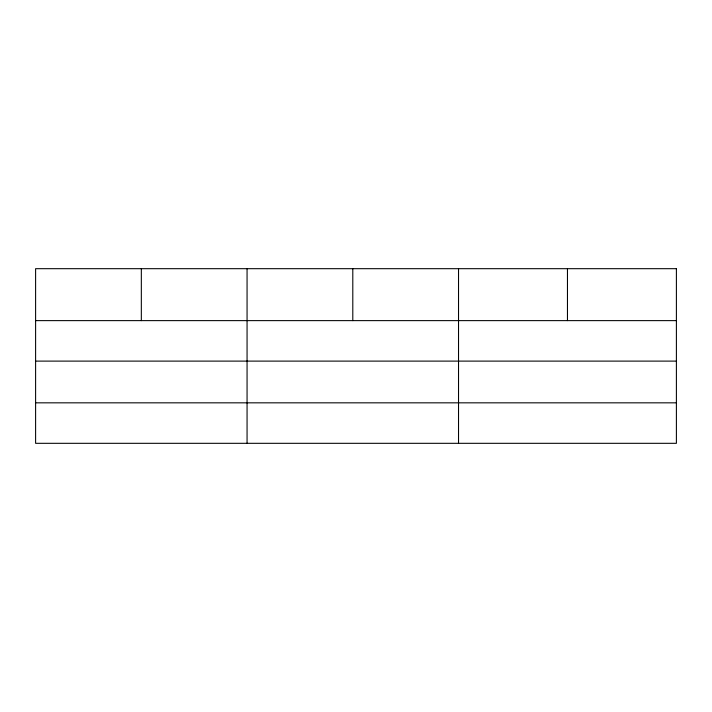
<?xml version="1.0" encoding="UTF-8"?>
<svg xmlns="http://www.w3.org/2000/svg" width="712" height="712" viewBox="0 0 712 712"><rect width="100%" height="100%" fill="white"/><g stroke="black" fill="none" stroke-linecap="round" stroke-linejoin="round"><path stroke-width="1.07" d="M35.6 320.623L676.4 320.623M35.6 361.109L676.4 361.109M35.6 402.832L676.4 402.832M567.464 268.682L567.464 320.623M458.528 268.682L458.528 443.318M352.796 268.682L352.796 320.623M247.064 268.682L247.064 443.318M141.332 268.682L141.332 320.623M676.4 268.682L35.6 268.682L35.6 443.318L676.4 443.318L676.4 268.682"/></g></svg>
